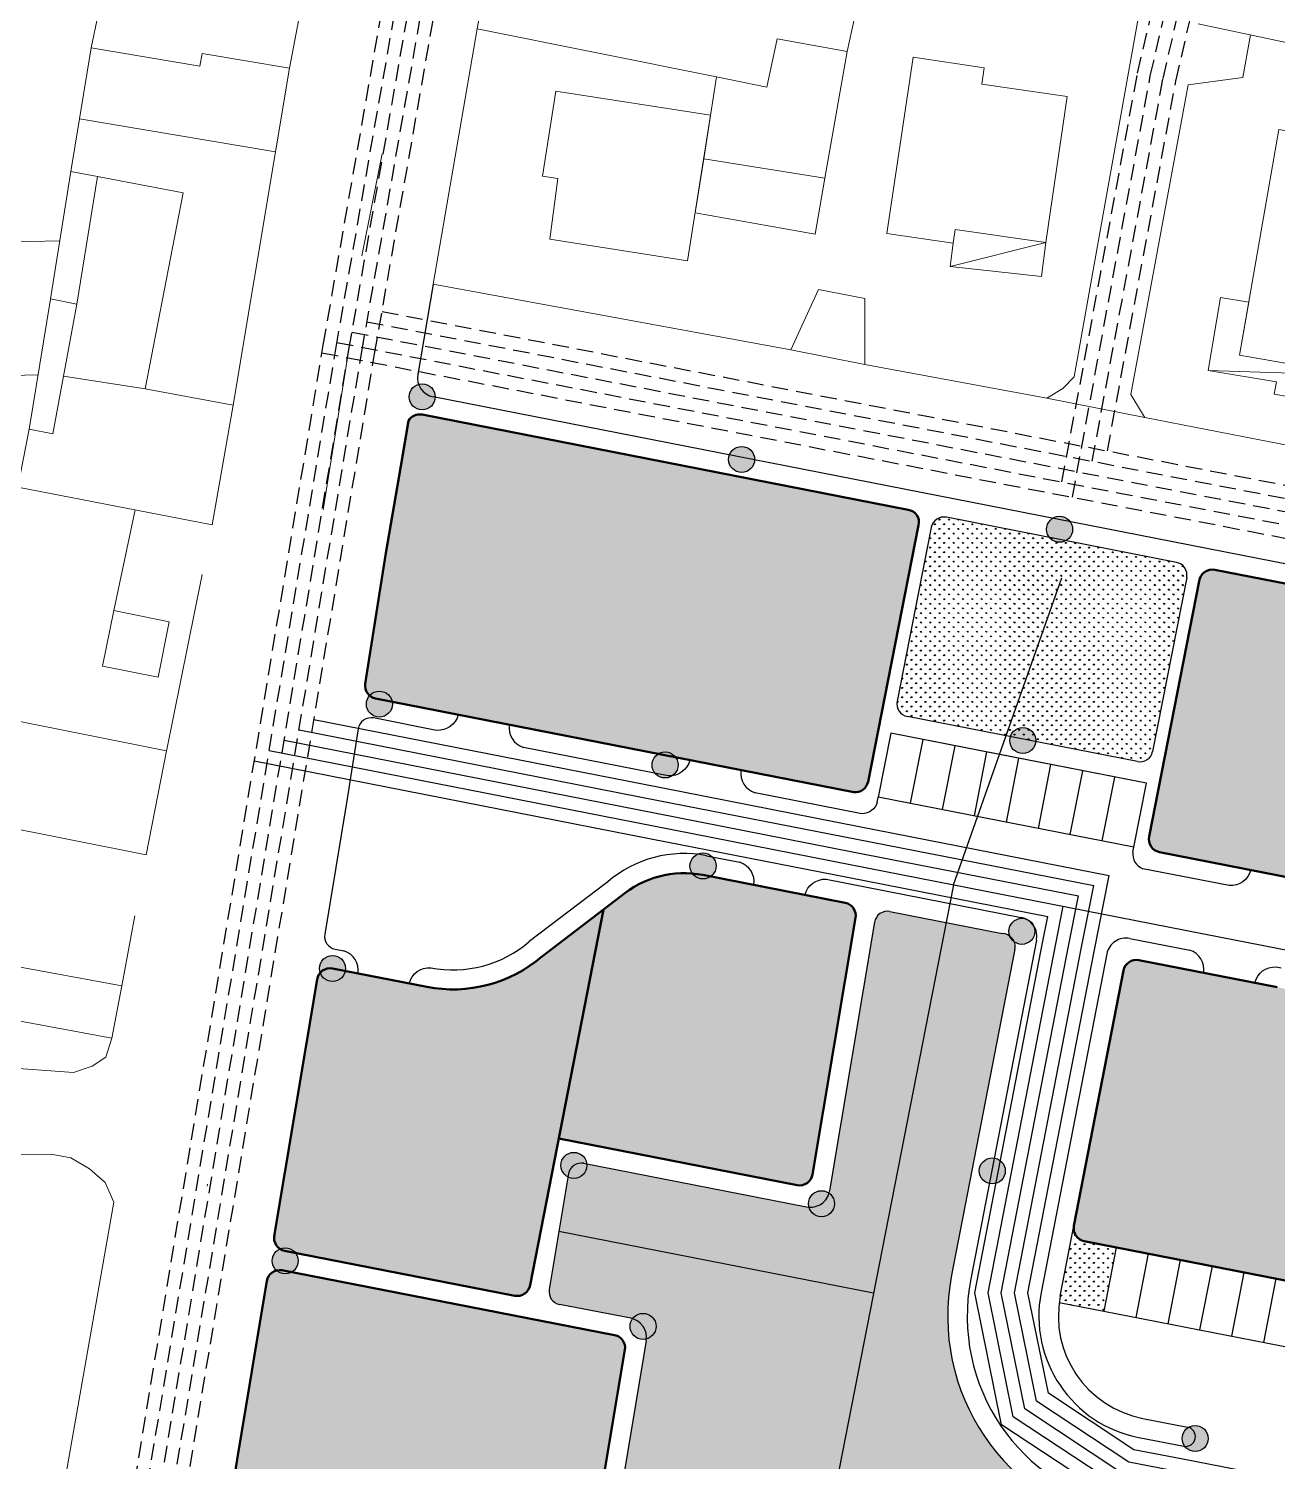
# Model space of a CAD drawing. Header units: millimetres. Extents: x 366 to 1555, y 702 to 1543.
# Drawn here: x 764.8 to 860.7, y 961.4 to 1071.5 of the extents above; entities that cross this region are included whole.
import ezdxf

# ---------------------------------------------------------------- set-up
doc = ezdxf.new("R2010")
doc.units = ezdxf.units.MM
doc.linetypes.add('TRATTEGGIATA', pattern=[19.049999999999997, 12.7, -6.35])
for name, color, linetype, lineweight in [('1_BASE', 7, 'Continuous', 0), ('4_CONSERVARE', 1, 'Continuous', 0), ('4_DEMOLIRE', 1, 'Continuous', 0), ('4L - Lotti', 7, 'Continuous', 50), ('6_ACQUEDOTTO', 152, 'Continuous', 30), ('6_FOGNATURA', 1, 'Continuous', 30), ('6_GAS', 210, 'Continuous', 30), ('6_ILLUMINAZIONE', 2, 'Continuous', 30), ('6_LOTTO RETINO', 254, 'Continuous', 30), ('6_RETE ELETTRICA', 2, 'Continuous', 30), ('6_TELEFONO', 94, 'Continuous', 30)]:
    doc.layers.add(name, color=color, linetype=linetype, lineweight=lineweight)
for name, color, linetype in [('4L - Parcheggi', 4, 'Continuous'), ('4L - Parco', 3, 'Continuous'), ('4L - Strade', 10, 'Continuous')]:
    doc.layers.add(name, color=color, linetype=linetype)
pattern_1 = [(90, (-7284.464955766047, -2478.984950947587), (-0.3592102448, 0.3592102448), [0.09525, -0.6231704896]), (45, (-7284.464955766047, -2478.984950947587), (-0.3592102448427661, 0.3592102448427661), [0.09525, -0.41275]), (135, (-7284.464955766047, -2478.984950947587), (-0.3592102448427661, -0.3592102448427661), [0.09525, -0.41275])]

msp = doc.modelspace()

# ---------------------------------------------------------------- hatches: boundary and pattern name
at = {"layer": '4L - Parco', "transparency": 33554483}
h = msp.add_hatch(dxfattribs=at)
h.set_pattern_fill('GRASS', color=256, scale=0.02)
h.set_pattern_definition(pattern_1)
h.paths.add_polyline_path([(835.2874134412896, 1033.94957419115, 0.4141759153686539), (834.1137797062174, 1033.160697278917), (831.4962659772063, 1019.814214052063, 0.4142135619577608), (832.2851181587866, 1018.64045418191), (849.9486266344456, 1015.176284969781, 0.4142135627884158), (851.122386506263, 1015.96513715248), (853.7403455128015, 1029.313890812141, 0.4142512103797508), (852.9513671944769, 1030.487675411827)])
h = msp.add_hatch(dxfattribs=at)
h.set_pattern_fill('GRASS', color=256, scale=0.02)
h.set_pattern_definition([(90, (359.9800099204731, 494.6351525177033), (-0.3592102448, 0.3592102448), [0.09525, -0.6231704896]), (45, (359.9800099204731, 494.6351525177033), (-0.3592102448427661, 0.3592102448427661), [0.09525, -0.41275]), (135, (359.9800099204731, 494.6351525177033), (-0.3592102448427661, -0.3592102448427661), [0.09525, -0.41275])])
edge = h.paths.add_edge_path()
edge.add_line((842.0610907915652, 872.6066346537796), (845.8716540038331, 892.240031293165))
edge.add_arc((844.6391014835817, 892.2483125026647), 1.232580339616365, 359.6150499013798, 443.3235789071665)
edge.add_line((844.7824037490682, 893.472534195952), (829.2672207022924, 896.5133026442018))
edge.add_arc((829.7480399731694, 898.9666295341112), 2.499999999999967, 168.9113421386955, 258.911342138705, ccw=False)
edge.add_line((827.2947130832599, 899.4474488049889), (828.8333347500652, 907.298094852698))
edge.add_arc((839.1373076876853, 905.2786539150143), 10.49999999999999, 117.4900741914488, 168.9113421387091, ccw=False)
edge.add_line((834.290560793655, 914.5931074440844), (840.8210867032917, 918.4517131683194))
edge.add_arc((837.4249874218904, 925.1387535952099), 7.500000000000038, 296.9243221183478, 348.9113421387043)
edge.add_line((844.7849680916188, 923.6962957825781), (850.9058841650467, 954.927589749698))
edge.add_arc((849.9245534090828, 955.1199174580483), 1.000000000000443, 348.911342138734, 439.0162614634393)
edge.add_line((850.1150837952005, 956.1015987566208), (848.739675716567, 956.368545914186))
edge.add_arc((851.8834270874877, 972.5662873406268), 16.49999999999996, 169.0211036309199, 259.0162614635228, ccw=False)
edge.add_line((835.6854200349176, 975.7086698006214), (840.5479070354631, 1000.773282313764))
edge.add_arc((839.5662096383376, 1000.963729735582), 1.000000000000039, 349.0211036309207, 449.3754633954398)
edge.add_line((839.5771096425365, 1001.963670328772), (830.9421043454236, 1003.655431795691))
edge.add_arc((830.7498405661936, 1002.674088512636), 1.000000000000001, 78.9150746676528, 170.5244570866071)
edge.add_line((829.7634846028382, 1002.838715100869), (826.3176382477486, 982.1930154138986))
edge.add_arc((824.8381043027161, 982.4399552962476), 1.499999999999512, 258.9454937549277, 350.52445708662674, ccw=False)
edge.add_line((824.5504901866757, 980.9677874660554), (807.4363089460221, 984.3113465415408))
edge.add_arc((807.2445662019954, 983.3299013214123), 1.000000000000068, 78.94549375494742, 170.5244570866039)
edge.add_line((806.25821023864, 983.4945279096453), (804.7756573783258, 974.6118506309832))
edge.add_arc((805.7620133416813, 974.4472240427503), 1.000000000000068, 170.5244570866173, 258.9727463278423)
edge.add_line((805.5707374409258, 973.4656877317611), (811.0376398307794, 972.4003306305989))
edge.add_arc((810.7507259796466, 970.9280261641152), 1.500000000000062, -9.47554291338929, 78.9727463278445, ccw=False)
edge.add_line((812.2302599246796, 970.6810862817656), (809.8968866541181, 956.7007404284268))
edge.add_line((809.8968866541181, 956.7007404284268), (809.1660029163754, 952.3241862610142))
edge.add_arc((810.152350020755, 952.1595066032482), 0.9999999999999759, 170.521374351746, 258.9113421387059)
edge.add_line((809.9600223124039, 951.1781758472844), (826.5150462916954, 947.9336124783263))
edge.add_arc((826.0342270208184, 945.4802855884168), 2.499999999999988, -11.088657861304227, 78.91134213870242, ccw=False)
edge.add_line((828.4875539107279, 944.9994663175391), (826.9489322439226, 937.14882026983))
edge.add_arc((816.6449593063026, 939.1682612075138), 10.50000000000006, 297.4900741914444, 348.91134213870885, ccw=False)
edge.add_line((821.4917062003324, 929.8538076784432), (814.9611802906961, 925.9952019542084))
edge.add_arc((818.3572795720975, 919.3081615273181), 7.500000000000042, 116.9243221183528, 168.9113421386242)
edge.add_line((810.9972989023709, 920.7506193399603), (809.2413438039516, 910.8018333707039))
edge.add_line((809.2413438039516, 910.8018333707039), (806.3627362013735, 894.0035564857583))
edge.add_line((806.3627362013735, 894.0035564857583), (802.5474484053411, 872.3574550848471))
edge.add_line((802.5474484053411, 872.3574550848471), (799.9625303106477, 858.5561440428366))
edge.add_arc((813.5984832311524, 854.7504694847225), 14.1570608140427, 164.4060494301836, 223.5327388167427)
edge.add_arc((783.8712148877535, 831.9383878421543), 23.43987507008494, -10.64406576002068, 33.863673016231076, ccw=False)
edge.add_line((806.9077736891159, 827.6088726392059), (803.4315574207699, 807.61597760268))
edge.add_arc((804.4781485943631, 807.4576030589301), 1.058506296982465, 171.3950488221176, 267.3251585804023)
edge.add_line((804.428750398657, 806.4002500436072), (815.2801850499773, 805.2770358344201))
edge.add_arc((815.2698873950039, 806.4087880001462), 1.131799013219115, 270.5213119137851, 352.7296289951273)
edge.add_line((816.3925867645971, 806.265556956588), (820.0021064128123, 827.0099887426236))
edge.add_arc((821.4799024855092, 826.7528530439708), 1.500000000000032, 84.09045276538978, 170.129387936519, ccw=False)
edge.add_line((821.6343399105563, 828.2448815563475), (841.5756888501055, 826.180785222638))
edge.add_line((841.5756888501055, 826.180785222638), (861.5170377896507, 824.1166888889275))
edge.add_arc((861.3626003646086, 822.6246603765508), 1.499999999999676, -9.870612063485794, 84.09045276556981, ccw=False)
edge.add_line((862.8403964373051, 822.367524677898), (859.0973696862443, 800.8558082507377))
edge.add_arc((861.1451068862975, 814.8933827441904), 14.18614554062212, 261.7004933721596, 292.1753398686551)
edge.add_line((866.4995576728074, 801.7565421013812), (870.5848008643225, 804.3994162633186))
edge.add_arc((879.0174141666903, 793.6841444998076), 13.63546904485403, 107.4924720558229, 128.2017365635976, ccw=False)
edge.add_line((874.9188581928897, 806.6890610701973), (877.8482503706609, 821.6296992266905))
edge.add_line((877.8482503706609, 821.6296992266905), (880.7142625256629, 836.2532077101264))
edge.add_arc((879.2422663917173, 836.5416992726527), 1.500000000000015, 348.9113421387026, 444.1131651915598)
edge.add_line((879.3961123546696, 838.0337888878178), (865.6732996649271, 839.4487168594414))
edge.add_line((865.6732996649271, 839.4487168594414), (838.1960432705846, 844.8342783793344))
edge.add_arc((838.4845547787672, 846.3062706040578), 1.499999999999985, 169.0162614634412, 258.910565775634, ccw=False)
edge.add_line((837.0120328309094, 846.5920661832345), (842.0610907915652, 872.6066346537796))
h = msp.add_hatch(dxfattribs=at)
h.set_pattern_fill('GRASS', color=256, scale=0.02)
h.set_pattern_definition(pattern_1)
edge = h.paths.add_edge_path()
edge.add_line((843.9517180830726, 973.6093560197082), (847.372241993613, 972.9410959608035))
edge.add_line((847.372241993613, 972.9410959608035), (848.3244799318409, 977.8495872203848))
edge.add_line((848.3244799318409, 977.8495872203848), (848.3212420408836, 977.8502197998546))
edge.add_line((848.3212420408836, 977.8502197998546), (845.8695695887081, 978.3291975296302))
edge.add_arc((846.0613123327348, 979.3106427497582), 0.9999999999995662, 169.0211036308698, 258.9454937549418, ccw=False)
edge.add_line((845.0796149356102, 979.5010901715768), (844.029847910484, 974.0898667151719))
edge.add_arc((851.8834270874877, 972.5662873406272), 8.000000000000211, 169.0211036309072, 172.5082412259152)
at = {"layer": '6_ILLUMINAZIONE', "transparency": 33554687}
h = msp.add_hatch(color=256, dxfattribs=at)
h.dxf.hatch_style = 1
h.paths.add_polyline_path([(796.022656190768, 1043.204243625544, 1), (794.022656190768, 1043.204243625544, 1)])
h = msp.add_hatch(color=256, dxfattribs=at)
h.dxf.hatch_style = 1
h.paths.add_polyline_path([(820.5559250897513, 1038.396050916202, 1), (818.5559250897513, 1038.396050916202, 1)])
h = msp.add_hatch(color=256, dxfattribs=at)
h.dxf.hatch_style = 1
h.paths.add_polyline_path([(844.9771247633116, 1033.025499356972, 1), (842.9771247633116, 1033.025499356972, 1)])
h = msp.add_hatch(color=256, dxfattribs=at)
h.dxf.hatch_style = 1
h.paths.add_polyline_path([(792.7339479722041, 1019.595717473012, 1), (790.7339479722041, 1019.595717473012, 1)])
h = msp.add_hatch(color=256, dxfattribs=at)
h.dxf.hatch_style = 1
h.paths.add_polyline_path([(842.1481131472015, 1016.800417380007, 1), (840.1481131472015, 1016.800417380007, 1)])
h = msp.add_hatch(color=256, dxfattribs=at)
h.dxf.hatch_style = 1
h.paths.add_polyline_path([(814.6748398776617, 1014.917432125741, 1), (812.6748398776617, 1014.917432125741, 1)])
h = msp.add_hatch(color=256, dxfattribs=at)
h.dxf.hatch_style = 1
h.paths.add_polyline_path([(817.5901934945286, 1007.158234226427, 1), (815.5901934945286, 1007.158234226427, 1)])
h = msp.add_hatch(color=256, dxfattribs=at)
h.dxf.hatch_style = 1
h.paths.add_polyline_path([(842.0804415844177, 1002.135511011308, 1), (840.0804415844177, 1002.135511011308, 1)])
h = msp.add_hatch(color=256, dxfattribs=at)
h.dxf.hatch_style = 1
h.paths.add_polyline_path([(789.1361707031742, 999.2770735901763, 1), (787.1361707031742, 999.2770735901763, 1)])
h = msp.add_hatch(color=256, dxfattribs=at)
h.dxf.hatch_style = 1
h.paths.add_polyline_path([(807.6747849179178, 984.1516977004185, 1), (805.6747849179178, 984.1516977004185, 1)])
h = msp.add_hatch(color=256, dxfattribs=at)
h.dxf.hatch_style = 1
h.paths.add_polyline_path([(837.8094177678008, 983.7284868308599, 1), (839.8094177678008, 983.7284868308599, 1)])
h = msp.add_hatch(color=256, dxfattribs=at)
h.dxf.hatch_style = 1
h.paths.add_polyline_path([(826.6927762282849, 981.2072607277148, 1), (824.6927762282849, 981.2072607277148, 1)])
h = msp.add_hatch(color=256, dxfattribs=at)
h.dxf.hatch_style = 1
h.paths.add_polyline_path([(785.4988757423107, 976.8168364417352, 1), (783.4988757423107, 976.8168364417352, 1)])
h = msp.add_hatch(color=256, dxfattribs=at)
h.dxf.hatch_style = 1
h.paths.add_polyline_path([(812.9832172519705, 971.7829912295351, 1), (810.9832172519705, 971.7829912295351, 1)])
h = msp.add_hatch(color=256, dxfattribs=at)
h.dxf.hatch_style = 1
h.paths.add_polyline_path([(853.3890954489025, 963.1666930182554, 1), (855.3890954489025, 963.1666930182554, 1)])
at = {"layer": '6_LOTTO RETINO', "transparency": 33554559}
h = msp.add_hatch(color=256, dxfattribs=at)
h.dxf.hatch_style = 1
h.paths.add_polyline_path([(833.1297132862392, 1033.35343015843, 0.4660358026566849), (832.3407102394326, 1034.527088623087), (795.022653909627, 1041.840928744053, 0.3183992418730424), (793.9681917964936, 1041.366277639144), (793.3700409209614, 1037.877170402669), (792.2220136051419, 1031.180548230662), (790.6528397867369, 1021.16158158456, 0.4030385919942693), (791.4483421067348, 1020.025541541863), (828.1637677840604, 1012.82490824619, 0.3915039958922677), (829.2648025866661, 1013.633152871991)])
h = msp.add_hatch(color=256, dxfattribs=at)
h.dxf.hatch_style = 1
edge = h.paths.add_edge_path()
edge.add_line((874.5882469886669, 1026.247136244062), (855.8924077886327, 1029.911270775292))
edge.add_arc((855.7000800801643, 1028.92994001885), 1.000000000492246, 78.91134213737325, 173.2675960069336)
edge.add_line((854.7069755728467, 1029.047172431306), (850.8496970900705, 1009.379871207155))
edge.add_arc((851.8352471436547, 1009.209756366249), 1.000123975923082, 170.2067298811485, 201.8305268286164)
edge.add_arc((851.8352471436556, 1009.20975636625), 1.000123975924105, 201.8305268286418, 249.2500467913349)
edge.add_arc((851.8352471436542, 1009.209756366249), 1.000123975923001, 249.250046791385, 258.9110445937661)
edge.add_line((851.6428904944823, 1008.228304947821), (870.3382065973547, 1004.561777511109))
edge.add_line((870.3382065973547, 1004.561777511109), (874.5882469886669, 1026.247136244062))
h = msp.add_hatch(color=256, dxfattribs=at)
h.dxf.hatch_style = 1
h.paths.add_polyline_path([(808.9486022881138, 1003.804922922416), (804.1890030400241, 1000.175658492493, -0.2282164507268084), (795.375984785328, 997.8662221073437), (788.136170703393, 999.2770735901854, 0.4260717986347081), (786.9564466545985, 998.4470967019929), (783.6628209530663, 978.7243138676595, 0.405765906951299), (784.4582031597415, 977.5799716014903), (802.1341001119413, 974.1353989725067, 0.4221682621348527), (803.311731976054, 974.952308695277)])
h.paths.add_polyline_path([(828.3052807100448, 1003.215766243646, 0.3981499911981948), (827.5065005664637, 1004.334559230866), (816.5728350628242, 1006.470644855353, 0.2293339998096896), (810.2536782659995, 1004.800062550356), (808.9486022881138, 1003.804922922416), (805.5122178523466, 986.2156102413671), (823.8292326624196, 982.6370562782631, 0.4223195909458273), (825.0073376374744, 983.4539124671622)])
h = msp.add_hatch(color=256, dxfattribs=at)
h.dxf.hatch_style = 1
h.paths.add_polyline_path([(867.6800926091973, 990.9836825064099), (865.9526021462912, 993.8951997995528, 0.2308395793585916), (860.6999017527019, 997.8496391390515), (850.0623596712176, 999.9278717969432, 0.4146001291957576), (848.8889195300653, 999.1368739986326), (845.0796149356102, 979.5010901715765, 0.4138271011872845), (845.869569588709, 978.3291975296302), (864.5183401643822, 974.6858291891791)])
h = msp.add_hatch(color=256, dxfattribs=at)
h.dxf.hatch_style = 1
h.paths.add_polyline_path([(808.4173527090852, 956.9476803107764), (810.5904985831162, 969.9680278445396, 0.4063033561188351), (809.7954185205158, 971.1141907437618), (784.2661126480521, 976.0891885321653, 0.4221682621306463), (783.0884807839416, 975.272278809409), (780.7993857351339, 961.5572247813006), (779.2753857351581, 951.9202247811944), (777.7523857348788, 942.5922247805161), (774.2169695301609, 922.0128996531375), (801.6891967917472, 916.6592770144457)])

# ---------------------------------------------------------------- linework, layer by layer
at = {"layer": '1_BASE'}
for p, q in [((827.6743857351321, 1069.740224781493), (829.2683857351713, 1077.256224781321)), ((784.8383857350159, 1068.463224780915), (786.2993857349088, 1076.272224781274)), ((769.5883857350132, 1070.014224780893), (770.1273857346582, 1072.580224781465)), ((846.5103857350259, 1052.651224780876), (850.0883857352383, 1072.713224780792)), ((817.6353857350259, 1067.803224781575), (799.2443857351973, 1071.475224780896)), ((876.0573857350482, 1067.323224781127), (854.6273857348788, 1071.854224780621)), ((853.8533857351367, 1067.170224781195), (849.4553857350911, 1043.381224781321)), ((858.049385735133, 1067.740224781493), (853.8533857351367, 1067.170224781195)), ((768.705385734866, 1064.553224781697), (768.0493857349079, 1060.530224780722)), ((780.5103857348017, 1042.561224781146), (783.760385734799, 1062.026224780998)), ((790.3933857349457, 1054.033224781212), (791.9393857350387, 1061.885224781169)), ((790.3933857351731, 1054.033224781089), (791.9393857352625, 1061.885224781046)), ((757.8463857346965, 1054.979224780745), (767.2213857346965, 1055.201224781742)), ((845.1033857351358, 1044.737224781001), (846.5103857350259, 1052.651224780876)), ((823.3463857349207, 1046.826224781618), (825.4473857349458, 1051.455224781343)), ((766.4633857350132, 1050.721224781294), (764.8383857350173, 1040.725224781018)), ((829.0253857351572, 1050.748224780942), (829.0103857350277, 1045.70122478162)), ((787.4083857350815, 1034.533224781213), (789.3933857349466, 1046.838224780915)), ((787.4083857353025, 1034.53322478109), (789.393385735174, 1046.838224780792)), ((756.361385734825, 1044.682224781421), (765.5183857349489, 1044.901224780996)), ((844.2133857352401, 1043.838224780792), (845.1033857351358, 1044.737224781001)), ((842.9943857351973, 1043.100224780896), (844.2133857352401, 1043.838224780792)), ((849.4553857350911, 1043.381224781321), (850.2683857351731, 1042.033224781092)), ((850.2683857351731, 1042.033224781092), (850.5183857351749, 1041.612224781001)), ((772.9783857349125, 1034.53022478072), (771.3303857348669, 1026.783224781214)), ((775.3773857346537, 1015.990224781616), (778.1273857346564, 1029.54922478104)), ((771.9473857347189, 997.944224780595), (772.9473857347234, 1003.330224781466)), ((770.7213857346933, 992.4552247814672), (771.1973857347193, 993.916224781593)), ((769.6743857349097, 991.7722247812735), (770.7213857346933, 992.4552247814672)), ((762.635385734804, 991.6862247811468), (768.2363857348282, 991.2802247807222)), ((768.2363857348282, 991.2802247807222), (769.6743857349097, 991.7722247812735)), ((766.6433857349507, 984.9902247816162), (749.0183857349525, 985.0532247816959)), ((766.6433857351753, 984.9902247814939), (749.0183857351744, 985.0532247815736)), ((768.0493857349079, 984.721224781295), (766.6433857349507, 984.9902247816162)), ((768.0493857351325, 984.7212247811726), (766.6433857351753, 984.9902247814939)), ((769.4783857349098, 983.881224781443), (768.0493857349079, 984.721224781295)), ((769.4783857351372, 983.8812247813212), (768.0493857351325, 984.7212247811726)), ((770.6663857349854, 982.8302247813426), (769.4783857351372, 983.8812247813212)), ((771.3463857349202, 981.3192247804736), (770.6663857349854, 982.8302247813426)), ((778.5009822704424, 982.5660003202148), (778.5253857349308, 982.7092247811908)), ((770.2993857351335, 975.3692247812169), (771.3463857349202, 981.3192247804736)), ((765.8073857350464, 949.8262247816187), (770.2993857351335, 975.3692247812169))]:
    msp.add_line(p, q, dxfattribs=at)
for points in [[(827.6743857351321, 1069.744224781216), (822.2753857351581, 1070.725224780896), (821.5023857348788, 1066.994224781216), (817.6353857350259, 1067.803224781575), (817.1663857349849, 1064.834224781067), (816.6433857351749, 1061.502224780666), (825.955385735092, 1060.014224780771), (827.6743857351321, 1069.744224781216)], [(858.6273857348788, 1071.010224781047), (858.049385735133, 1067.740224781493)], [(768.705385734866, 1064.553224781697), (769.5883857350132, 1070.014224780893), (777.9473857347189, 1068.612224781124), (778.1113857348278, 1069.596224781294), (784.8383857350159, 1068.463224780915), (783.760385734799, 1062.026224780998), (768.705385734866, 1064.553224781697)], [(830.7133857352383, 1055.752224780666), (835.8073857350473, 1055.018224781425), (835.947385734944, 1056.061224781023), (842.9243857351321, 1055.053224781575), (844.5493857351303, 1066.287224780815), (838.0023857348806, 1067.237224781), (838.1823857350455, 1068.483224781276), (832.7363857350501, 1069.299224780919), (830.7133857352383, 1055.752224780666)], [(804.822385734944, 1055.315224780749), (805.4393857352625, 1059.975224780898), (804.2603857350277, 1060.162224780815), (805.2833857353035, 1066.698224781127), (817.1663857349849, 1064.838224780793), (815.4083857353035, 1053.66622478147), (804.822385734944, 1055.315224780749)], [(860.822385734944, 1063.733224781278), (869.6353857350277, 1062.178224781574), (866.580385735092, 1044.862224781001), (857.7913857349849, 1046.408224781091), (860.822385734944, 1063.733224781278)], [(825.1973857349458, 1055.713224780793), (825.955385735092, 1060.014224780771), (816.6433857351749, 1061.502224780666), (815.986385735052, 1057.346224781172), (825.1973857349458, 1055.713224780793)], [(768.0493857349079, 1060.526224780996), (770.0723857347175, 1060.147224781274), (768.4943857349726, 1050.334224781192), (766.4633857350132, 1050.72522478102), (768.0493857349079, 1060.526224780996)], [(768.4943857349726, 1050.334224781192), (767.4783857349116, 1044.795224781318), (773.7443857349735, 1043.807224781422), (776.6663857347585, 1058.873224781063), (770.0723857347175, 1060.147224781274), (768.4943857349726, 1050.334224781192)], [(835.5643857352634, 1053.229224780621), (842.5883857352383, 1052.463224780793), (842.9243857351321, 1055.057224781298), (835.947385734944, 1056.061224781023), (835.8073857350473, 1055.022224781151), (835.5643857352634, 1053.229224780621)], [(842.9243857351321, 1055.057224781298), (835.5643857352634, 1053.229224780621)], [(842.9243857351321, 1055.057224781298), (835.5643857352634, 1053.229224780621)], [(825.4473857349458, 1051.455224781343), (829.0253857351572, 1050.748224780942)], [(858.5023857348788, 1050.479224780621), (856.3223857349421, 1050.838224780792), (855.3853857350259, 1045.233224781278), (860.6273857348797, 1044.354224780621), (860.4633857352401, 1043.39722478115), (866.1583857353016, 1042.397224781151), (866.5883857352401, 1044.869224781216), (857.7913857349849, 1046.401224780876), (858.5023857348788, 1050.479224780621)], [(858.5023857348788, 1050.475224780898), (856.3223857349421, 1050.834224781069), (855.3853857350259, 1045.237224781), (860.6273857348797, 1044.354224780621), (860.4633857352401, 1043.39722478115), (866.1583857353016, 1042.397224781151), (866.5883857352401, 1044.865224781493), (857.799385735133, 1046.405224780598), (858.5023857348788, 1050.475224780898)], [(763.9783857349148, 1036.276224780996), (764.8383857350173, 1040.725224781018), (766.6663857347617, 1040.365224781614), (767.4783857349116, 1044.795224781318), (773.7443857349735, 1043.807224781422), (780.5023857346573, 1042.565224780871), (778.8853857348008, 1033.365224781615), (763.9783857349148, 1036.276224780996)], [(866.5883857352401, 1044.869224781216), (855.3853857350259, 1045.233224781278)], [(771.3303857348669, 1026.783224781214), (770.4783857349089, 1022.510224781168), (774.7443857349726, 1021.65522478072), (775.5963857346974, 1025.928224781698), (771.3303857348669, 1026.783224781214)], [(775.3773857346537, 1015.994224781339), (773.8143857350356, 1008.006224781444), (761.8533857349139, 1010.405224780722), (762.4863857348278, 1013.756224781444), (762.955385734866, 1016.276224780996), (763.3533857349125, 1018.40522478072), (775.3773857346537, 1015.994224781339)], [(758.3533857349116, 992.4982247810631), (762.635385734804, 991.6862247811468), (763.3383857350132, 995.3892247808926), (771.1973857347193, 993.916224781593), (771.9473857347189, 997.9482247812498), (763.3303857348683, 999.5452247813164), (763.455385734871, 1000.229224780743), (759.4633857350136, 1000.85022478102), (758.3533857349116, 992.4982247810631)]]:
    msp.add_lwpolyline(points, dxfattribs=at)
at = {"layer": '4_CONSERVARE'}
for points in [[(802.5990152541235, 1090.552659174987), (799.2443857351991, 1071.475224780896), (795.8693857349735, 1051.865224781615), (795.8693857349808, 1051.865224781651), (795.8693857351991, 1051.865224781493)], [(795.8693857351991, 1051.865224781493), (823.3463857349216, 1046.826224781618), (829.0103857350277, 1045.70122478162), (842.9943857351991, 1043.100224780896), (850.5183857351749, 1041.612224781001), (864.7283857351358, 1038.858224781278), (875.7213857349197, 1036.729224780622), (881.6893857352643, 1035.615224781493), (882.9473857349458, 1035.330224781343), (904.7833857353053, 1031.100224780896), (909.6583857353035, 1030.155224780598), (910.5573857350446, 1029.319224780473), (925.072385734944, 1026.557224781298), (932.2993857351303, 1025.1822247813), (955.4783857351358, 1020.776224780876), (961.5493857351339, 1019.619224781216), (982.5333857353016, 1015.63122478132), (991.8143857352607, 1013.350224780898), (1015.424385735134, 1008.791224781472), (1024.22492689549, 1007.089741611386)]]:
    msp.add_lwpolyline(points, dxfattribs=at)
at = {"layer": '4_DEMOLIRE'}
for p, q in [((835.2874134412896, 1033.949574191149), (852.9514933314176, 1030.487650690672)), ((853.7403702501688, 1029.314016945906), (853.7404963871122, 1029.313992224751)), ((853.7213125199087, 1029.128584748532), (853.7214386568521, 1029.128560027378))]:
    msp.add_line(p, q, dxfattribs=at)
at = {"layer": '4L - Lotti'}
for p, q in [((832.3407102394331, 1034.527088623087), (795.0226561909858, 1041.840928296934)), ((833.1297132862383, 1033.353430158425), (829.2638692401524, 1013.628390575141)), ((893.2104641184078, 1022.597430654329), (855.8924100699924, 1029.911270328174)), ((850.8584518238486, 1009.424509411816), (854.7071233637826, 1029.047925980437)), ((791.4483421067434, 1020.025541541861), (828.1637677840581, 1012.82490824619)), ((889.0335216631729, 1000.895250277784), (851.6428915315364, 1008.228304744433)), ((816.5724689984154, 1006.470716372533), (827.5065005664637, 1004.334559230867)), ((810.2536782660018, 1004.800062550358), (804.1554179075129, 1000.150049334989)), ((850.0623596712176, 999.9278717969432), (860.6989511817228, 997.8498248499645)), ((795.3759847853289, 997.8662221073432), (788.136170703393, 999.2770735901863)), ((848.8889195300653, 999.1368739986324), (845.0796149356083, 979.5010901715768)), ((805.5122178523466, 986.2156102413671), (823.8292326624196, 982.6370562782631)), ((802.1341001119417, 974.1353989725071), (784.4582031597411, 977.5799716014899)), ((845.869569588709, 978.3291975296293), (864.5183401643826, 974.685829189179)), ((809.7954185205163, 971.1141907437623), (784.2395237274732, 976.0943700213033))]:
    msp.add_line(p, q, dxfattribs=at)
for points in [[(793.9681917964936, 1041.366277639143), (793.3700409209614, 1037.877170402669), (792.2220136051419, 1031.180548230662), (790.6528397867369, 1021.161581584559)], [(808.9486022881138, 1003.804922922416), (803.3117319760513, 974.9523086952627)], [(828.2962030425651, 1003.161371266711), (825.0073313698003, 983.4538749101584)], [(786.9564466546008, 998.4470967020061), (783.6628209530527, 978.7243138675781)], [(774.2169695301609, 922.0128996531375), (777.7523857348788, 942.5922247805161), (779.2753857351581, 951.9202247811945), (780.7993857351339, 961.5572247813006), (783.0884807839411, 975.2722788094093)], [(810.5904985831157, 969.9680278445394), (808.4173527090852, 956.9476803107764), (801.6891967917472, 916.6592770144457)]]:
    msp.add_lwpolyline(points, dxfattribs=at)
at = {"layer": '4L - Lotti', "ltscale": 0.5}
for centre, radius, start, end in [((794.8303262011586, 1040.859597987611), 1.000000000492242, 78.9112089383321, 149.5570850340022), ((855.7000800801643, 1028.92994001885), 1.000000000492243, 78.9112089383321, 173.2268127118919), ((828.277277752617, 1013.824345859794), 1.005862841767436, 263.5204629493014, 348.7800497228787), ((851.8352471436547, 1009.209756366249), 1.000123975923069, 167.6005222520833, 258.911105138495)]:
    msp.add_arc(centre, radius, start, end, dxfattribs=at)
at = {"layer": '4L - Lotti'}
for centre, radius, start, end in [((832.2423567516762, 1033.608932929826), 0.9234085150260506, 343.936933111279, 83.88575109677645), ((791.6407959518629, 1021.006847568288), 1.0000000000009, 171.0986296000231, 258.9039774500033), ((815.1386000076582, 999.1090574038226), 7.499999999999998, 78.97274632783598, 130.6414171923352), ((827.3147578224371, 1003.353114010738), 1, 348.9454937549468, 78.9454937549468), ((797.3843817432589, 1008.17235337273), 10.5, 258.9727463278359, 310.6414171922702), ((849.8706169271909, 998.9464265768147), 1, 78.9454937549468, 169.0211036309308), ((787.9448948026375, 998.2955372791962), 1, 78.97274632783598, 171.2826917874565), ((824.0209754064463, 983.6185014983917), 1, 258.9454937549468, 350.5244570865975), ((784.6494790604966, 978.5615079124796), 1, 167.0913512424461, 258.9727463278359), ((846.0613123327357, 979.3106427497587), 1, 169.0211036309308, 258.9454937549468), ((784.074836747297, 975.1076522211761), 1, 78.97274632783598, 170.5244570865975), ((802.3253760126963, 975.1169352834959), 1, 258.9727463278359, 350.5244570865975), ((809.6041426197608, 970.1326544327726), 1, 350.5244570865975, 78.97274632783598)]:
    msp.add_arc(centre, radius, start, end, dxfattribs=at)
at = {"layer": '4L - Parcheggi'}
for p, q in [((831.0151313681617, 1017.360948986708), (830.0528621495278, 1012.454418853215)), ((850.6412519036303, 1013.511872082977), (831.0151313751194, 1017.360948985343)), ((833.4683964342248, 1016.879814373912), (832.5061272155899, 1011.973284240421)), ((835.9216615002888, 1016.398679761116), (834.9593922816548, 1011.492149627625)), ((838.3749265663519, 1015.91754514832), (837.4126573477179, 1011.011015014829)), ((840.8281916324177, 1015.436410535525), (839.8659224137828, 1010.529880402033)), ((843.2814566984807, 1014.955275922729), (842.3191874798458, 1010.048745789237)), ((845.7347217645456, 1014.474141309933), (844.7724525459098, 1009.567611176441)), ((848.1879868306096, 1013.993006697136), (847.2257176119756, 1009.086476563646)), ((849.6789826780387, 1008.605341950849), (850.6412519036303, 1013.511872082977)), ((849.6789826780387, 1008.605341950849), (830.0528621495278, 1012.454418853215)), ((848.3244799318409, 977.8495872203857), (847.3722363862653, 972.9410670566645)), ((848.3212420408836, 977.8502197998546), (864.5183401643817, 974.685829189179)), ((850.7780951185896, 977.3702299429301), (849.8258571803626, 972.4617386833488)), ((853.2317103053383, 976.890872665475), (852.2794723671086, 971.9823814058932)), ((855.6853254920861, 976.4115153880198), (854.7330875538582, 971.5030241284385)), ((858.1389406788348, 975.9321581105633), (857.1867027406079, 971.0236668509824)), ((860.5925558655836, 975.4528008331081), (859.6403179273548, 970.5443095735268)), ((847.3722420317463, 972.9410959533529), (863.5661022261511, 969.7773379295991))]:
    msp.add_line(p, q, dxfattribs=at)
at = {"layer": '4L - Strade'}
for p, q in [((795.8693857349808, 1051.865224781651), (794.6759047717369, 1044.930658355941)), ((852.9510480621248, 1030.485380299853), (835.2875395752508, 1033.949549462162)), ((834.1137797062174, 1033.160697278917), (831.4962659772073, 1019.814214052063)), ((852.9515180687868, 1030.487776824437), (852.9514933314194, 1030.487650690673)), ((853.7403702501679, 1029.314016945906), (851.122386506263, 1015.96513715248)), ((796.1316979738313, 1017.578466134178), (791.2919321096415, 1018.527641544249)), ((849.9486266358363, 1015.176284969508), (832.2851181587866, 1018.640454181911)), ((813.9234413511367, 1014.089147479129), (802.7925633471077, 1016.272136489418)), ((828.7875717385359, 1011.173992603525), (820.5843093974654, 1012.782817310129)), ((829.9775982766932, 1012.070654840129), (830.0528621495278, 1012.454418853215)), ((849.6031130871424, 1008.229821544071), (849.6789826780387, 1008.605341950849)), ((816.8600831144549, 1007.942884202726), (819.4152705199658, 1007.442274481635)), ((857.001451852836, 1005.648808165417), (850.3729149426972, 1006.948797548456)), ((809.2766939176727, 1005.938263579667), (803.246287833239, 1001.343147196881)), ((826.0530278945662, 1006.141811799017), (841.0205088557532, 1003.209398132119)), ((830.9421043454231, 1003.655431795691), (839.5771096425351, 1001.963670328772)), ((788.3301093112959, 1000.76749651362), (789.0166056745684, 1000.632147611205)), ((840.5479070354631, 1000.773282313764), (835.685420034918, 975.7086698006215)), ((842.2073838187143, 1001.451180903704), (837.1579661306059, 975.4229986678947)), ((849.3649367313192, 1001.590595046668), (853.9671734060312, 1000.691110465951)), ((847.6067195029045, 1000.403720083706), (842.5573018147961, 974.3755378478963)), ((795.6628986364613, 999.338526573827), (795.6303191829975, 999.3448754620317)), ((860.6084917186754, 999.3957946100086), (860.9865652977596, 999.3219926801567)), ((807.4092553227956, 984.3166319470297), (824.5504901866761, 980.9677874660556)), ((844.029847910484, 974.0898667151696), (845.0796149356102, 979.5010901715764)), ((811.0376398307799, 972.4003306305995), (805.5707374409258, 973.4656877317616)), ((843.9517180830726, 973.6093560197082), (847.3722420317463, 972.9410959533529)), ((850.3591839985447, 964.7128369520519), (853.7957322647799, 964.045851781782)), ((850.0733884193687, 963.2403150041937), (853.509936685603, 962.5733298339251))]:
    msp.add_line(p, q, dxfattribs=at)
for points in [[(896.6904614821124, 1023.443934319733), (795.8656794834933, 1043.204243625554)], [(790.1114824878914, 1017.700816407767), (789.2443857208073, 1012.155224690133), (787.5350292486964, 1001.913659412842)], [(829.7634846028386, 1002.838715100869), (826.3176382477486, 982.1930154138986)], [(806.2627481849267, 983.5217168979384), (804.7756573783263, 974.6118506309836)], [(812.2302599246796, 970.6810862817656), (809.8968866541181, 956.7007404284268), (809.1660029146988, 952.3241862509749)]]:
    msp.add_lwpolyline(points, dxfattribs=at)
for points in [[(797.788916640915, 1018.782144939414, -0.3674085421018958), (796.1330402845397, 1017.578184277909)], [(801.7141037341189, 1018.012355420003, 0.3674085421018958), (802.792567122, 1016.272135749085)], [(815.5806640594765, 1015.292825491793, -0.3674085421018958), (813.9247877031012, 1014.088864830288)], [(819.5058460095843, 1014.523036981047, 0.3674085421018958), (820.5843093974654, 1012.782817310129)], [(829.9775982766932, 1012.070654840129, -0.3418875497951955), (828.7875717385359, 1011.173992603525)], [(820.4982302181488, 1005.703613093176, 0.3676556745390762), (819.4152705199604, 1007.442274481636)], [(849.6031130871424, 1008.229821544071, 0.3418875497951955), (850.3663057726944, 1006.950093739893)], [(858.6586705199179, 1006.852486970653, -0.3674085421018958), (857.0027941635426, 1005.648526309149)], [(824.4240307594464, 1004.936774420319, -0.3624806415927867), (826.0530278945653, 1006.141811799017, -0.3624806415927867)], [(855.0498110568342, 998.9534846434226, 0.3674085421018958), (853.9671734060312, 1000.691110465951)], [(790.0992433253714, 998.8945217886767, 0.3674085421018958), (789.0166056745684, 1000.632147611205)], [(794.0262600369251, 998.1341209943384, -0.3674085421018958), (795.6792415336695, 999.3420530923768)], [(858.97554592306, 998.1865226570239, -0.3638090705957912), (860.6084917186754, 999.3957946100086, -0.3638090705957912)]]:
    msp.add_lwpolyline(points, format="xyb", dxfattribs=at)
for centre, radius, start, end in [((796.1541710460533, 1044.676239759493), 1.5, 170.2347161919764, 258.9113421373941), ((835.0950857329158, 1032.968243435191), 1, 78.90397753131899, 168.903977531319), ((852.7585942183987, 1029.504074273154), 1, 348.903977531319, 78.90397753137013), ((832.4775720039052, 1019.621760208336), 1, 168.903977531319, 258.9039775313037), ((791.099478264523, 1017.546335517822), 1, 78.90397745005689, 171.1133091777916), ((850.1410804795642, 1016.157590996207), 1, 258.9039775312526, 348.903977531319), ((815.1386000076582, 999.1090574038226), 8.999999999999998, 78.97274632783598, 130.6414171923352), ((830.7498405661936, 1002.674088512636), 1, 78.91507466766363, 170.5244570865975), ((840.7348377230264, 1001.736852036431), 1.499999999999777, 349.0211036309308, 79.0211036309028), ((788.5213852120514, 1001.749032824609), 1, 170.5244570865975, 258.9727463278359), ((839.5662096383376, 1000.963729735582), 1, 349.0211036309308, 89.37546339546257), ((797.3843817432589, 1008.17235337273), 8.999999999999998, 258.9727463278359, 310.6414171922702), ((849.0792655985924, 1000.118048950979), 1.5, 79.0211036309028, 169.0211036309308), ((807.2445662019954, 983.3299013214123), 1, 78.9454937549468, 170.5244570865975), ((824.8381043027157, 982.4399552962482), 1.5, 258.9454937549468, 350.5244570865975), ((851.8834270874877, 972.5662873406268), 16.5, 169.0211036309308, 259.0162614634497), ((851.8834270874877, 972.5662873406268), 15, 169.0211036309308, 259.0162614634497), ((805.7620133416813, 974.4472240427503), 1, 170.5244570865975, 258.9727463278359), ((851.8834270874877, 972.5662873406268), 9.5, 169.0211036309308, 259.0162614634497), ((851.8834270874877, 972.5662873406268), 8, 169.0211036309308, 259.0162614634497), ((810.7507259796466, 970.9280261641152), 1.5, 350.5244570865975, 78.97274632783598), ((853.6528344751923, 963.309590807854), 0.75, 259.0162614634497, 79.01626146339855)]:
    msp.add_arc(centre, radius, start, end, dxfattribs=at)
at = {"layer": '6_ACQUEDOTTO', "linetype": 'TRATTEGGIATA', "ltscale": 0.1}
for points in [[(733.6988050859072, 706.6838102160864), (743.9894690408228, 767.4735540889476), (773.77046904078, 940.3485540889467), (791.3644690405945, 1046.504554088561), (800.1534690404706, 1096.637554088942), (804.7464690408033, 1119.707554089117), (805.6294690407258, 1123.895554088391), (812.2464690414608, 1145.531554091416), (815.3209690403355, 1153.03405408874), (820.4574690406998, 1166.879554088441), (828.2934690405918, 1185.020554088267), (838.3418876156802, 1208.758953323679), (841.6928689071365, 1218.906339569509), (845.6723767207013, 1233.947098731002), (851.94347999213, 1257.708033404725)], [(847.6505060226159, 1039.047407131402), (852.9016948462677, 1067.45134776894), (860.3770134009264, 1099.816506383434)], [(791.9373070781121, 1049.772057710759), (980.966588163094, 1013.384396845639), (984.0301679983063, 1012.689627883009), (1022.994827487732, 1004.696994042107), (1035.488208102242, 1002.098960542719)]]:
    msp.add_lwpolyline(points, dxfattribs=at)
at = {"layer": '6_ACQUEDOTTO'}
for points in [[(904.8963116337163, 1028.027733625947), (895.0662128939484, 1013.867953501474), (892.2264887638717, 999.3698985250535), (888.6081763316129, 980.7186584360966), (885.7109274574696, 965.7842000467067), (880.8881845172627, 958.9195571695998), (873.6244934495326, 957.6507499754541), (863.1360554490998, 959.6846547070659), (853.3192403747271, 961.5916807535413), (849.6876002628883, 962.2965304633922), (843.1121642263706, 966.6458336396992), (841.5377241616143, 974.3707242973268), (846.6255430893075, 1000.596853014043), (847.7910120580227, 1006.433500654412)], [(786.7077645128406, 1018.407638898632), (813.3664433083422, 1013.179335900581), (828.5951178934179, 1010.1926865771), (847.7910120580227, 1006.433500654412)]]:
    msp.add_lwpolyline(points, dxfattribs=at)
at = {"layer": '6_FOGNATURA', "linetype": 'TRATTEGGIATA', "ltscale": 0.1}
for points in [[(732.6845779420978, 706.6838102160864), (743.0037387515267, 767.6418927398504), (772.784445992685, 940.5151933114455), (790.3786876117697, 1046.672651156646), (799.170474410218, 1096.821547228574), (803.7668180208634, 1119.908341718169), (804.660168149117, 1124.145431567325), (811.3036724575018, 1145.868094287643), (814.3892657939386, 1153.397664626504), (819.5290402042065, 1167.251990839059), (827.374000467692, 1185.413734603798), (837.4051051875949, 1209.111231561541), (840.7338482148261, 1219.19127626264), (844.7056417730682, 1234.202878990259), (850.9765882341194, 1257.963220254486)], [(846.4867079390315, 1038.253076221449), (851.9223745068571, 1067.6548661214), (858.0829511956827, 1094.327714941512), (859.0717030852466, 1101.168591838211), (867.337427675227, 1128.548177742384), (871.1414655207759, 1140.529147398743), (883.6466296700291, 1182.923982641465)], [(790.7824955976921, 1048.975996902315), (980.7614356582671, 1012.405529074469), (983.8190911008915, 1011.712103665562), (1022.792557864861, 1003.717663230646), (1036.418446435676, 1000.884121528988)]]:
    msp.add_lwpolyline(points, dxfattribs=at)
at = {"layer": '6_FOGNATURA'}
for points in [[(905.3465279661359, 1026.922709003022), (896.0072564471488, 1013.469941667468), (893.208014462004, 999.1785660499963), (889.5898736554814, 980.528210636662), (886.6519513053731, 965.3840925456932), (881.4683101085584, 958.0057507886545), (873.6150328324884, 956.6339558413492), (862.9456830985155, 958.7029427492427), (853.1285440691954, 960.6100316721192), (849.3018121080818, 961.3527459214833), (842.2150256831619, 966.0402803354045), (840.5181465084329, 974.3659107467572), (845.6443666757104, 1000.789985944381), (846.6138292035944, 1005.645036853231)], [(785.5624561785066, 1017.613206798738), (813.1739894632242, 1012.198029874155), (828.4026640482994, 1009.211380550674), (846.6138292035944, 1005.645036853231)]]:
    msp.add_lwpolyline(points, dxfattribs=at)
at = {"layer": '6_GAS', "linetype": 'TRATTEGGIATA', "ltscale": 0.1}
for points in [[(731.6703507982879, 706.6838102160864), (742.0180084622307, 767.8102313907533), (771.7984229445906, 940.6818325339436), (789.3929061829449, 1046.84074822473), (798.187479779966, 1097.005540368205), (802.787167000924, 1120.109129347221), (803.6908672575082, 1124.39530904626), (810.3608758735427, 1146.20463448387), (813.4575625475409, 1153.761275164269), (818.6006113677131, 1167.624427589678), (826.4545318947926, 1185.806915119329), (836.4683227595096, 1209.463509799401), (839.7748275225158, 1219.476212955771), (843.7389068254356, 1234.458659249516), (850.0096964741529, 1258.218407096836)], [(789.6276841172721, 1048.17993609387), (980.5562831534403, 1011.426661303299), (983.6080142034766, 1010.734579448114), (1022.590288241989, 1002.738332419186), (1037.34868476911, 999.6692825152563)]]:
    msp.add_lwpolyline(points, dxfattribs=at)
at = {"layer": '6_GAS'}
for points in [[(905.7967442985555, 1025.817684380096), (896.9483000003493, 1013.071929833462), (894.1895401601369, 998.9872335749393), (890.5715709793499, 980.3377628372275), (887.5929751532767, 964.9839850446797), (882.048435699854, 957.0919444077092), (873.6055722154438, 955.6171617072443), (862.7553107479316, 957.7212307914194), (852.9378477690088, 959.628382589659), (848.9160239548637, 960.4089613785238), (841.3178871399527, 965.43472703111), (839.498568855251, 974.3610971961876), (844.6631902621134, 1000.983118874718), (845.436646349689, 1004.85657305467)], [(784.4171478441722, 1016.818774698845), (812.9815356181057, 1011.21672384773), (828.2102102031813, 1008.230074524248), (845.436646349689, 1004.85657305467)]]:
    msp.add_lwpolyline(points, dxfattribs=at)
at = {"layer": '6_ILLUMINAZIONE'}
for centre in [(795.022656190768, 1043.204243625544), (819.5559250897513, 1038.396050916202), (843.9771247633116, 1033.025499356972), (791.7339479722041, 1019.595717473012), (841.1481131472015, 1016.800417380007), (813.6748398776617, 1014.917432125741), (816.5901934945286, 1007.158234226427), (841.0804415844177, 1002.135511011308), (788.1361707031742, 999.2770735901763), (806.6747849179178, 984.1516977004185), (838.8094177678008, 983.7284868308599), (825.6927762282849, 981.2072607277148), (784.4988757423107, 976.8168364417352), (811.9832172519705, 971.7829912295351), (854.3890954489025, 963.1666930182554)]:
    msp.add_circle(centre, 1, dxfattribs=at)
at = {"layer": '6_LOTTO RETINO', "color": 10, "lineweight": 0}
msp.add_line((794.6759047717369, 1044.930658355941), (794.7160172228205, 1045.163726553176), dxfattribs=at)
at = {"layer": '6_LOTTO RETINO', "color": 7, "lineweight": 0}
for p, q in [((792.7174443919275, 1019.776645063018), (808.6463127753614, 1016.652673655137)), ((797.7888894187313, 1018.782032710213), (792.7174443919275, 1019.776645063018)), ((810.2045847172835, 1016.347065191618), (819.5058261065715, 1014.522904714019)), ((855.0498110568342, 998.9534846434224), (850.0623596712176, 999.9278717969432)), ((848.8889195300653, 999.1368739986326), (845.0796149356102, 979.5010901715766)), ((845.869569588709, 978.3291975296302), (864.5183401643817, 974.6858291891792))]:
    msp.add_line(p, q, dxfattribs=at)
at = {"layer": '6_LOTTO RETINO', "color": 4, "lineweight": 0}
for p, q in [((830.0528621495278, 1012.454418853215), (831.0151313681617, 1017.360948986708)), ((831.0151313681617, 1017.360948986708), (839.3564187378333, 1015.725054796414)), ((839.3564187378333, 1015.725054796414), (850.6412519036303, 1013.511872082977)), ((850.6412519036303, 1013.511872082977), (849.6789826780387, 1008.605341950849)), ((849.6789826780387, 1008.605341950849), (837.6766353797111, 1010.959243614352)), ((863.5661022261547, 969.7773379295984), (847.3722420317463, 972.9410959533529))]:
    msp.add_line(p, q, dxfattribs=at)
at = {"layer": '6_LOTTO RETINO', "color": 7, "lineweight": 0}
for centre, radius, start, end in [((849.8706169271909, 998.9464265768147), 1.000000000000001, 78.9454937549468, 169.0211036309181), ((846.0613123327357, 979.3106427497587), 1.000000000000018, 169.0211036309181, 258.9454937549468)]:
    msp.add_arc(centre, radius, start, end, dxfattribs=at)
at = {"layer": '6_RETE ELETTRICA', "linetype": 'TRATTEGGIATA', "ltscale": 0.1}
for points in [[(730.6561236544785, 706.6838102160864), (741.0322781729346, 767.9785700416562), (770.8123998964957, 940.8484717564413), (788.4071247541206, 1047.008845292814), (797.204485149714, 1097.189533507837), (801.8075159809846, 1120.309916976273), (802.7215663658999, 1124.645186525195), (809.418079289584, 1146.541174680097), (812.525859301144, 1154.124885702034), (817.6721825312202, 1167.996864340296), (825.5350633218932, 1186.200095634859), (835.5315403314248, 1209.815788037262), (838.8158068302059, 1219.761149648902), (842.772171877803, 1234.714439508773), (849.04280471223, 1258.473593931775)], [(844.1591117718617, 1036.664414401544), (849.9637338280359, 1068.061902826319), (856.1154638944408, 1094.696449287042), (857.1137195637202, 1101.603079976751), (865.4268933330277, 1129.139837689314), (869.2290068697976, 1141.11474665805), (882.949195691574, 1187.628741808842)], [(788.4728726368526, 1047.383875285426), (980.3511306486134, 1010.447793532129), (983.3969373060618, 1009.757055230667), (1022.388018619117, 1001.759001607725), (1038.278923102544, 998.454443501525)]]:
    msp.add_lwpolyline(points, dxfattribs=at)
at = {"layer": '6_RETE ELETTRICA'}
for points in [[(835.8296135773248, 1005.718950503481), (844.1367254467641, 1029.287541325973)], [(906.2469606309746, 1024.71265975717), (897.8893435535492, 1012.673917999457), (895.1710658582697, 998.7959010998823), (891.5532683032184, 980.1473150377929), (888.5339990011807, 964.5838775436663), (882.6285612911502, 956.1781380267639), (873.5961115983996, 954.6003675731395), (862.5649383973478, 956.7395188335962), (852.747151474166, 958.6467335061607), (848.5302358031572, 959.4651768345645), (840.420748596744, 964.8291737268155), (838.4789912020697, 974.3562836456181), (843.6820138485164, 1001.176251805055), (844.2594634963066, 1004.068109258729)], [(783.2718395098382, 1016.024342598952), (812.7890817729876, 1010.235417821304), (828.0177563580628, 1007.248768497823), (856.2340648084546, 1001.72308936804), (873.6588396743737, 998.3057590636743), (887.91316771121, 995.5081234520344)], [(835.8296135773248, 1005.718950503481), (826.5507478381232, 958.3582224245204), (838.870931585252, 948.5329108267742), (834.1936595095831, 926.31883134294), (821.5943752655185, 916.1104631814142), (819.3213142429504, 861.3798068185442), (809.7950575623258, 805.8447923874749)], [(829.6805336170632, 974.3331203687318), (805.5192027816265, 979.066783764461)]]:
    msp.add_lwpolyline(points, dxfattribs=at)
at = {"layer": '6_TELEFONO', "linetype": 'TRATTEGGIATA', "ltscale": 0.1}
for points in [[(729.6418965106686, 706.6838102160864), (740.0465478836386, 768.1469086925594), (769.8263768484012, 941.0151109789401), (787.4213433252962, 1047.176942360898), (796.2214905194614, 1097.373526647469), (800.8278649610447, 1120.510704605325), (801.7522654742911, 1124.895064004129), (808.475282705625, 1146.877714876324), (811.5941560547462, 1154.488496239798), (816.7437536947268, 1168.369301090914), (824.6155947489933, 1186.59327615039), (834.5947579033395, 1210.168066275123), (837.856786137896, 1220.046086342033), (841.8054369301703, 1234.970219768031), (848.0759129483508, 1258.728780759302)], [(787.3235284799298, 1046.586762030968), (980.1459781437866, 1009.468925760958), (983.1858604086469, 1008.779531013219), (1022.185748996245, 1000.779670796264), (1039.209161435978, 997.2396044877937), (1041.727229299377, 1040.028412314851), (1043.264155793612, 1066.144965153656), (1043.332258172265, 1078.094802405309), (1044.163395866424, 1088.46647331932), (1045.044937754703, 1101.356693201388), (1049.337845996711, 1125.454798969934), (1055.290689899425, 1156.236980367345)], [(844.9593106201883, 1035.492019025133), (850.9430541674465, 1067.858384473859), (857.0992075450617, 1094.512082114277), (857.393766879406, 1096.550049541991)]]:
    msp.add_lwpolyline(points, dxfattribs=at)
at = {"layer": '6_TELEFONO'}
for points in [[(906.6971769633938, 1023.607635134244), (898.8303871067492, 1012.275906165451), (896.1525915564025, 998.6045686248253), (892.5349656270869, 979.9568672383582), (889.4750228490843, 964.1837700426529), (883.2086868824463, 955.2643316458187), (873.5866509813554, 953.5835734390346), (862.3745660467639, 955.757806875773), (852.5564551846678, 957.665084421624), (848.1444476528923, 958.5213922896517), (839.5236100535349, 964.2236204225209), (837.4594135488878, 974.3514700950485), (842.7008374349193, 1001.369384735392), (843.0822806382771, 1003.279645439517)], [(782.1265311755037, 1015.229910499058), (812.5966279278691, 1009.254111794878), (827.8253025129447, 1006.267462471397), (843.0822806382771, 1003.279645439517)]]:
    msp.add_lwpolyline(points, dxfattribs=at)

doc.saveas('drawing.dxf')
